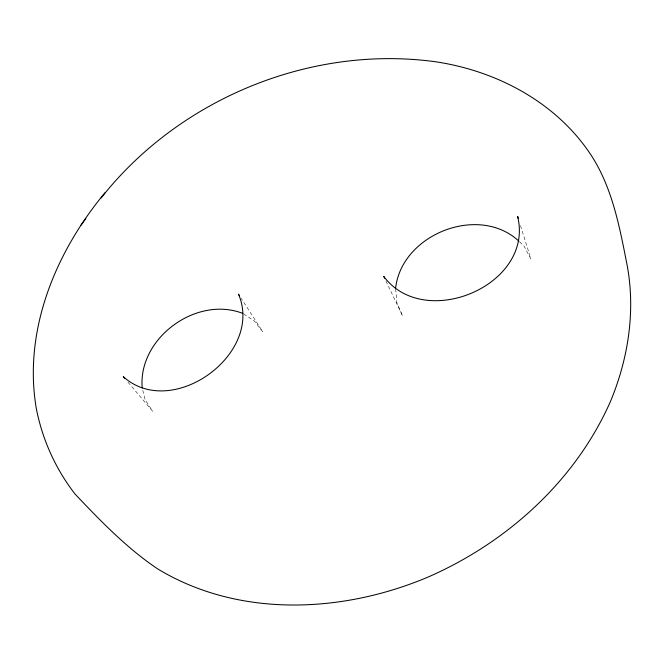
<?xml version="1.0" encoding="UTF-8"?>
<svg xmlns="http://www.w3.org/2000/svg" width="664" height="664" viewBox="0 0 664 664"><rect width="100%" height="100%" fill="white"/><g stroke="black" fill="none" stroke-linecap="round" stroke-linejoin="round"><path stroke-width="0.5" stroke-dasharray="3.32 2.49" d="M243.613 313.947L254.387 320.994L262.736 331.751L241.256 298.426M519.538 241.787L523.913 245.929L530.876 258.877L520.377 225.237M127.978 382.173L152.595 411.199L145.109 399.653L142.204 387.967M385.933 280.988L402.616 316.022L396.848 302.668L395.628 288.085"/><path stroke-width="1" d="M395.628 288.085C401.737 234.193 478.761 203.889 518.816 241.098M105.07 192.66C55.651 251.971 22.991 330.44 36.312 408.501C42.363 439.668 55.618 468.958 75.049 494.066C100.571 520.974 126.533 547.883 157.41 568.724C238.857 618.242 342.84 613.212 428.355 576.941C507.113 542.405 575.24 480.96 610.374 401.703C628.725 357.639 636.087 308.66 626.418 261.574C619.396 225.901 612.308 189.414 592.944 158.024C558.748 103.758 498.224 71.189 435.825 61.802C310.661 44.546 179.122 98.878 101.135 197.947M81.008 225.113L85.855 218.589M242.792 313.408C196.345 295.347 137.888 338.192 142.204 387.967M124.658 378.248L123.321 376.679C171.876 420.611 264.139 354.161 238.501 294.16L239.604 295.87M384.614 278.216L383.734 276.373C424.587 331.494 534.661 285.014 517.596 216.339L518.219 218.315"/></g></svg>
